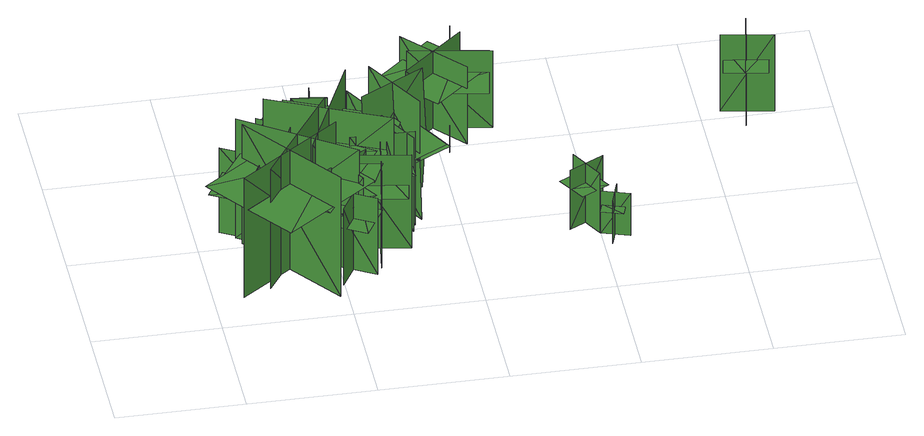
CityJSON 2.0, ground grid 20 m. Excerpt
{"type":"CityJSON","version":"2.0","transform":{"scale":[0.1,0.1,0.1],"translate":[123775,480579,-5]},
"CityObjects":{
"tree1":{"type":"SolitaryVegetationObject","geometry":[{"type":"MultiSurface","lod":"1","boundaries":[[[0,1,2]],[[0,2,3]],[[4,5,6]],[[4,6,7]],[[8,9,10]],[[8,10,11]],[[8,11,12]],[[8,12,13]]]}]},
"tree2":{"type":"SolitaryVegetationObject","geometry":[{"type":"MultiSurface","lod":"1","boundaries":[[[14,15,16]],[[14,16,17]],[[18,19,20]],[[18,20,21]],[[22,23,24]],[[22,24,25]],[[22,25,26]],[[22,26,27]]]}]},
"tree3":{"type":"SolitaryVegetationObject","geometry":[{"type":"MultiSurface","lod":"1","boundaries":[[[28,29,30]],[[28,30,31]],[[32,33,34]],[[32,34,35]],[[36,37,38]],[[36,38,39]],[[36,39,40]],[[36,40,41]]]}]},
"tree4":{"type":"SolitaryVegetationObject","geometry":[{"type":"MultiSurface","lod":"1","boundaries":[[[42,43,44]],[[42,44,45]],[[46,47,48]],[[46,48,49]],[[50,51,52]],[[50,52,53]],[[50,53,54]],[[50,54,55]]]}]},
"tree5":{"type":"SolitaryVegetationObject","geometry":[{"type":"MultiSurface","lod":"1","boundaries":[[[56,57,58]],[[56,58,59]],[[60,61,62]],[[60,62,63]],[[64,65,66]],[[64,66,67]],[[64,67,68]],[[64,68,69]]]}]},
"tree6":{"type":"SolitaryVegetationObject","geometry":[{"type":"MultiSurface","lod":"1","boundaries":[[[70,71,72]],[[70,72,73]],[[74,75,76]],[[74,76,77]],[[78,79,80]],[[78,80,81]],[[78,81,82]],[[78,82,83]]]}]},
"tree7":{"type":"SolitaryVegetationObject","geometry":[{"type":"MultiSurface","lod":"1","boundaries":[[[84,85,86]],[[84,86,87]],[[88,89,90]],[[88,90,91]],[[92,93,94]],[[92,94,95]],[[92,95,96]],[[92,96,97]]]}]},
"tree8":{"type":"SolitaryVegetationObject","geometry":[{"type":"MultiSurface","lod":"1","boundaries":[[[98,99,100]],[[98,100,101]],[[102,103,104]],[[102,104,105]],[[106,107,108]],[[106,108,109]],[[106,109,110]],[[106,110,111]]]}]},
"tree9":{"type":"SolitaryVegetationObject","geometry":[{"type":"MultiSurface","lod":"1","boundaries":[[[112,113,114]],[[112,114,115]],[[116,117,118]],[[116,118,119]],[[120,121,122]],[[120,122,123]],[[120,123,124]],[[120,124,125]]]}]},
"tree10":{"type":"SolitaryVegetationObject","geometry":[{"type":"MultiSurface","lod":"1","boundaries":[[[126,127,128]],[[126,128,129]],[[130,131,132]],[[130,132,133]],[[134,135,136]],[[134,136,137]],[[134,137,138]],[[134,138,139]]]}]},
"tree11":{"type":"SolitaryVegetationObject","geometry":[{"type":"MultiSurface","lod":"1","boundaries":[[[140,141,142]],[[140,142,143]],[[144,145,146]],[[144,146,147]],[[148,149,150]],[[148,150,151]],[[148,151,152]],[[148,152,153]]]}]},
"tree12":{"type":"SolitaryVegetationObject","geometry":[{"type":"MultiSurface","lod":"1","boundaries":[[[154,155,156]],[[154,156,157]],[[158,159,160]],[[158,160,161]],[[162,163,164]],[[162,164,165]],[[162,165,166]],[[162,166,167]]]}]},
"tree13":{"type":"SolitaryVegetationObject","geometry":[{"type":"MultiSurface","lod":"1","boundaries":[[[168,169,170]],[[168,170,171]],[[172,173,174]],[[172,174,175]],[[176,177,178]],[[176,178,179]],[[176,179,180]],[[176,180,181]]]}]},
"tree14":{"type":"SolitaryVegetationObject","geometry":[{"type":"MultiSurface","lod":"1","boundaries":[[[182,183,184]],[[182,184,185]],[[186,187,188]],[[186,188,189]],[[190,191,192]],[[190,192,193]],[[190,193,194]],[[190,194,195]]]}]},
"tree15":{"type":"SolitaryVegetationObject","geometry":[{"type":"MultiSurface","lod":"1","boundaries":[[[196,197,198]],[[196,198,199]],[[200,201,202]],[[200,202,203]],[[204,205,201]],[[204,201,200]],[[206,207,197]],[[206,197,196]],[[196,197,208]],[[196,208,209]],[[196,210,211]],[[196,211,197]]]}]},
"tree16":{"type":"SolitaryVegetationObject","geometry":[{"type":"MultiSurface","lod":"1","boundaries":[[[212,213,214]],[[212,214,215]],[[216,217,218]],[[216,218,219]],[[220,221,222]],[[220,222,223]],[[220,223,224]],[[220,224,225]]]}]},
"tree17":{"type":"SolitaryVegetationObject","geometry":[{"type":"MultiSurface","lod":"1","boundaries":[[[226,227,228]],[[226,228,229]],[[230,231,232]],[[230,232,233]],[[234,235,236]],[[234,236,237]],[[234,237,238]],[[234,238,239]]]}]},
"tree18":{"type":"SolitaryVegetationObject","geometry":[{"type":"MultiSurface","lod":"1","boundaries":[[[240,241,242]],[[240,242,243]],[[244,245,246]],[[244,246,247]],[[248,249,250]],[[248,250,251]],[[248,251,252]],[[248,252,253]]]}]},
"tree19":{"type":"SolitaryVegetationObject","geometry":[{"type":"MultiSurface","lod":"1","boundaries":[[[254,255,256]],[[254,256,257]],[[258,259,260]],[[258,260,261]],[[262,263,264]],[[262,264,265]],[[262,265,266]],[[262,266,267]]]}]},
"tree20":{"type":"SolitaryVegetationObject","geometry":[{"type":"MultiSurface","lod":"1","boundaries":[[[268,269,270]],[[268,270,271]],[[272,273,274]],[[272,274,275]],[[276,277,278]],[[276,278,279]],[[276,279,280]],[[276,280,281]]]}]}
},
"vertices":[
[66,142,8],[136,267,8],[136,267,163],[66,142,163],[164,170,8],[39,241,8],[39,241,163],[164,170,163],[159,173,120],[190,228,120],[75,293,120],[44,238,120],[13,184,120],[128,119,120],
[188,49,6],[68,210,6],[68,210,224],[188,49,224],[207,191,6],[46,72,6],[46,72,224],[207,191,224],[201,186,163],[149,256,163],[1,147,163],[53,76,163],[105,6,163],[253,115,163],
[202,255,6],[89,88,6],[89,88,224],[202,255,224],[61,226,6],[228,114,6],[228,114,224],[61,226,224],[68,221,163],[19,149,163],[172,46,163],[221,118,163],[270,191,163],[117,294,163],
[178,203,8],[87,242,8],[87,242,178],[178,203,178],[154,264,8],[154,264,178],[115,173,178],[115,173,8],[152,261,123],[114,277,123],[83,204,123],[121,188,123],[159,171,123],[191,245,123],
[208,225,8],[134,159,8],[134,159,178],[208,225,178],[143,229,8],[143,229,178],[208,154,178],[208,154,8],[145,226,123],[114,199,123],[166,139,123],[198,166,123],[229,194,123],[176,254,123],
[180,189,8],[233,105,8],[233,105,178],[180,189,178],[166,124,8],[166,124,178],[250,177,178],[250,177,8],[169,126,123],[191,91,123],[258,133,123],[236,169,123],[214,204,123],[147,162,123],
[252,91,9],[181,131,9],[181,131,148],[252,91,148],[238,143,9],[238,143,148],[197,73,148],[197,73,9],[236,140,103],[207,157,103],[174,101,103],[204,84,103],[233,67,103],[266,123,103],
[245,322,6],[162,139,6],[162,139,223],[245,322,223],[111,270,6],[294,187,6],[294,187,223],[111,270,223],[119,266,163],[83,186,163],[251,111,163],[287,190,163],[323,270,163],[155,346,163],
[235,247,9],[173,235,9],[173,235,117],[235,247,117],[200,270,9],[200,270,117],[212,208,117],[212,208,9],[201,268,82],[175,263,82],[184,214,82],[210,218,82],[236,223,82],[227,273,82],
[130,435,8],[130,435,70],[175,407,70],[175,407,8],[165,443,8],[165,443,70],[138,399,70],[138,399,8],[169,450,50],[147,464,50],[113,409,50],[135,395,50],[158,381,50],[192,435,50],
[315,151,8],[217,167,8],[217,167,178],[315,151,178],[276,205,8],[276,205,178],[261,107,178],[261,107,8],[275,201,123],[234,207,123],[222,129,123],[263,122,123],[304,116,123],[317,194,123],
[331,209,7],[232,211,7],[232,211,178],[331,209,178],[285,256,7],[285,256,178],[283,157,178],[283,157,7],[285,253,123],[243,253,123],[242,174,123],[283,173,123],[325,172,123],[326,252,123],
[244,467,9],[244,467,71],[191,474,71],[191,474,9],[215,446,9],[215,446,71],[222,497,71],[222,497,9],[214,438,50],[241,434,50],[249,498,50],[223,502,50],[196,505,50],[188,441,50],
[218,224,6],[355,301,6],[355,301,177],[218,224,177],[326,195,6],[249,332,6],[249,332,177],[326,195,177],[323,201,130],[383,234,130],[313,360,130],[252,327,130],[192,293,130],[263,167,130],
[339,219,116],[281,322,116],[227,292,116],[285,189,116],[259,239,116],[363,297,116],[359,304,225],[256,246,225],[256,246,7],[359,304,7],[343,221,7],[285,325,7],[281,322,225],[339,219,225],[391,248,116],[333,352,116],
[445,402,7],[360,498,7],[360,498,147],[445,402,147],[450,494,7],[353,408,7],[353,408,147],[450,494,147],[446,491,108],[408,533,108],[320,454,108],[357,412,108],[395,370,108],[483,448,108],
[415,384,7],[438,511,7],[438,511,147],[415,384,147],[490,437,7],[364,460,7],[364,460,147],[490,437,147],[485,438,108],[495,493,108],[379,515,108],[369,459,108],[359,404,108],[475,383,108],
[568,196,7],[598,141,7],[598,141,115],[568,196,115],[556,156,7],[556,156,115],[611,186,115],[611,186,7],[558,157,80],[571,134,80],[615,158,80],[602,181,80],[590,204,80],[545,180,80],
[626,151,8],[612,108,8],[612,108,85],[626,151,85],[599,138,8],[599,138,85],[642,123,85],[642,123,8],[601,137,60],[595,119,60],[629,108,60],[635,126,60],[641,143,60],[607,155,60],
[832,417,7],[912,403,7],[912,403,146],[832,417,146],[863,373,7],[863,373,146],[877,453,146],[877,453,7],[863,376,101],[897,370,101],[909,434,101],[875,440,101],[842,446,101],[830,382,101]
]}
